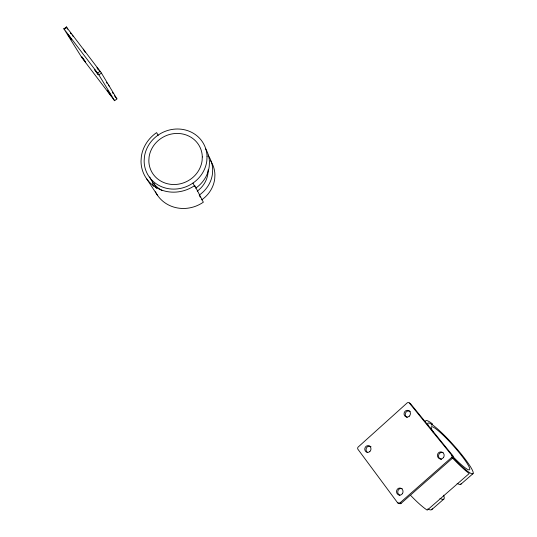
<?xml version="1.0" encoding="UTF-8"?>
<svg xmlns="http://www.w3.org/2000/svg" width="537" height="537" viewBox="0 0 537 537"><rect width="100%" height="100%" fill="white"/><g stroke="black" fill="none" stroke-linecap="round" stroke-linejoin="round"><path stroke-width="0.81" d="M208.128 169.947L207.947 173.471A26.065 24.279 -26.5 0 1 197.267 191.145M431.412 425.17L432.654 424.055A37.214 4.947 48.3 0 0 425.546 422.028L425.727 422.626M397.548 502.713A1.786 1.638 88.9 0 0 399.85 502.981L451.449 457.611A1.779 1.705 89.9 0 0 451.651 455.101L409.382 403.086A1.685 1.584 -68 0 0 407.133 402.951L358.233 446.972A1.685 1.53 -77.8 0 0 357.971 449.341L397.548 502.713L398.79 503.075A1.779 1.638 88.7 0 0 401.092 503.35L452.543 458.121A1.772 1.698 89.5 0 0 452.745 455.618L410.557 403.737L409.382 403.086M431.782 509.586L443.824 499.088M460.8 484.293L473.003 473.654M114.535 100.58L98.352 74.059L63.755 28.615L81.892 57.674L114.609 100.741L116.918 98.882L101.298 72.851L66.293 26.863L67.655 29.152M97.627 73.072L100.171 71.26M98.895 74.871L101.433 73.066M63.876 28.844L66.38 27.078M64.232 29.173L66.736 27.407M399.85 502.981L401.092 503.35M451.449 457.611L452.543 458.121M451.651 455.101L452.745 455.618M113.092 93.519L113.025 93.243M97.298 67.971L96.982 67.662L97.177 68.058M71.394 33.945L70.481 32.965M116.475 98.432L116.918 98.882M106.386 82.396L107.4 83.725M108.414 85.054L109.42 86.383M114.488 95.814L115.979 97.774M98.029 68.89L99.902 71.495M72.334 35.22L73.267 36.55M97.815 69.045L98.251 69.676M112.428 92.33L112.77 92.847M146.547 178.673L157.69 195.602M70.662 33.274L70.951 33.724M83.309 49.142L85.43 52.633M158.18 135.452L156.629 132.605A35.086 32.542 -26.4 0 0 141.359 156.468L141.016 161.167A35.086 32.542 -26.4 0 0 159.294 189.138A35.086 32.542 -26.4 0 0 194.743 185.52L203.342 202.194A33.193 30.978 -26.5 0 1 155.428 191.796M192.978 183.063L194.877 186.735M199.556 195.797L200.261 197.153M427.969 424.935L427.801 424.391A33.824 4.497 48.3 0 1 446.522 437.527A33.824 4.497 48.3 0 1 472.352 470.11L473.03 471.768A33.824 4.497 48.3 0 1 452.832 457.578M443.609 495.188L444.139 496.967A33.609 5.746 49 0 1 439.951 498.329M205.564 148.668A31.374 29.152 -26.4 0 1 209.457 162.174L209.229 166.416A31.374 29.152 -26.4 0 1 195.636 188.205M161.932 190.42A31.374 29.152 -26.4 0 1 150.796 179.23M150.414 178.492A31.374 29.152 -26.4 0 1 149.722 176.975M207.994 155.032A30.663 28.568 -26.5 0 1 212.692 169.638L212.477 173.787A30.663 28.568 -26.5 0 1 199.207 195.119M156.616 188.4A30.663 28.568 -26.5 0 1 153.998 183.325M210.282 160.368A30.173 28.166 -26.5 0 1 214.921 174.767L214.713 178.855A30.173 28.166 -26.5 0 1 201.664 199.865M153.36 186.279A33.193 30.978 -26.5 0 1 152.495 181.177M410.892 495.651A36.878 6.887 49.2 0 0 427.224 510.15L469.204 473.527A37.214 4.947 48.3 0 1 453.087 458.571M441.615 459.437A3.524 3.37 -87.9 0 1 438.628 455.175A3.524 3.37 -87.9 0 1 443.059 452.61M432.225 508.727A33.522 6.256 49.2 0 1 427.754 508.969M399.89 495.302A3.537 3.262 -89.8 0 1 397.957 490.764A3.537 3.262 -89.8 0 1 402.139 488.657M367.315 452.295A3.383 3.088 -78.5 0 1 366.677 447.61A3.383 3.088 -78.5 0 1 371.013 446.75M407.288 417.477A3.376 3.175 -71 0 1 405.61 412.819A3.376 3.175 -71 0 1 410.288 411.496M409.476 403.18A1.678 1.577 -68.2 0 1 410.557 403.737M453.02 456.692A28.743 3.826 48.3 0 0 469.627 468.204L469.063 466.807A28.743 3.826 48.3 0 0 447.086 439.065A28.743 3.826 48.3 0 0 431.184 427.935L431.587 429.17A28.743 3.826 48.3 0 0 433.54 432.809M461.102 483.548A33.737 5.021 48.6 0 1 457.128 483.34M202.301 156.958L202.1 160.617A27.112 25.145 -26.4 0 1 173.981 184.533A27.112 25.145 -26.4 0 1 148.836 160.63L149.085 156.999A27.112 25.145 -26.4 0 1 177.15 133.438A27.112 25.145 -26.4 0 1 202.301 156.958M207.047 156.629L206.819 160.932A31.898 29.582 -26.4 0 1 173.726 189.111A31.898 29.582 -26.4 0 1 144.144 160.952L144.446 156.683A31.898 29.582 -26.4 0 1 177.458 129.001A31.898 29.582 -26.4 0 1 207.047 156.629M68.004 34.623L71.676 39.765L68.004 34.623M81.939 57.003L85.396 61.849L81.939 57.003M94.552 69.521L98.211 74.656L94.552 69.521M107.346 90.464L110.803 95.297L107.346 90.464M443.562 457.423A3.531 3.376 -87.5 0 0 441.078 451.892A3.531 3.376 -87.5 0 0 437.736 456.927A3.531 3.376 -87.5 0 0 443.562 457.423M402.461 493.617A3.551 3.269 -89.5 0 0 400.072 488.046A3.551 3.269 -89.5 0 0 396.816 493.08A3.551 3.269 -89.5 0 0 402.461 493.617M369.812 451.583A3.39 3.094 -78.3 0 0 369.02 445.831A3.39 3.094 -78.3 0 0 364.804 449.63A3.39 3.094 -78.3 0 0 369.812 451.583M409.275 416.195A3.39 3.182 -70.8 0 0 408.368 410.483A3.39 3.182 -70.8 0 0 404.079 414.349A3.39 3.182 -70.8 0 0 409.275 416.195"/></g></svg>
